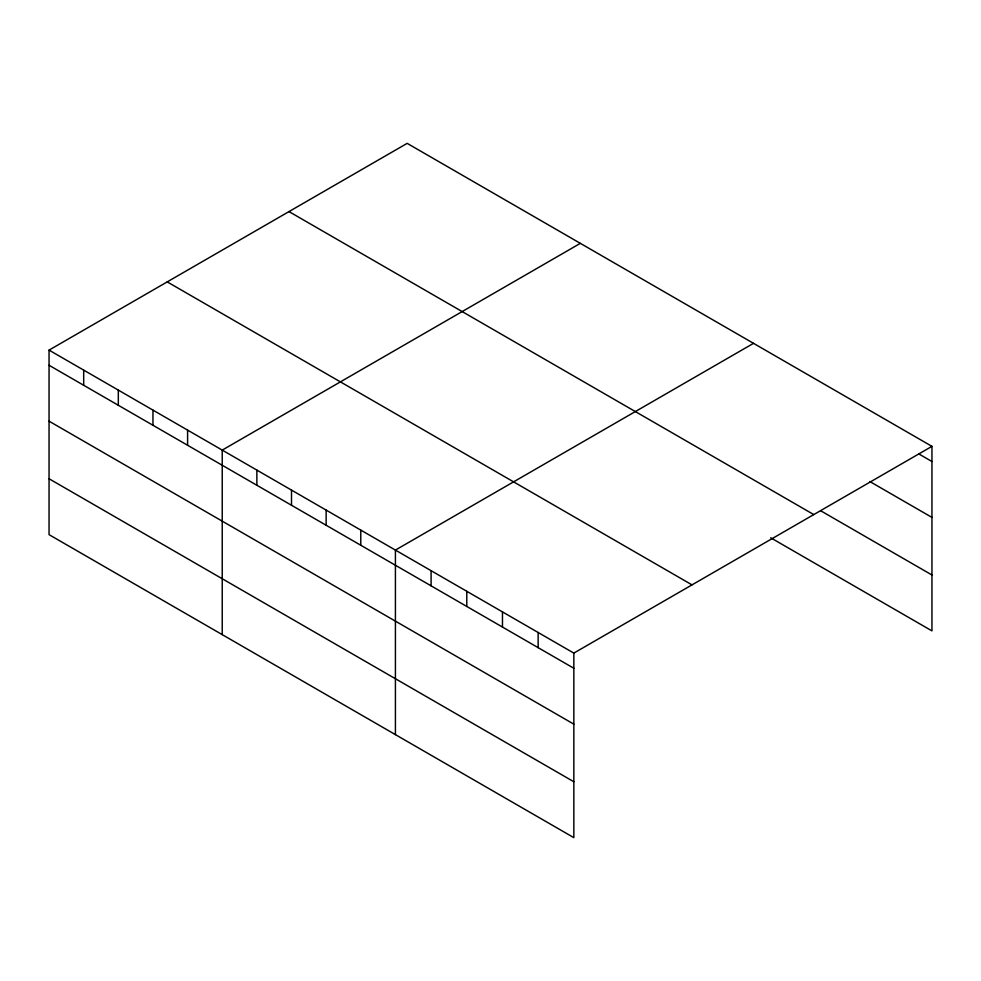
<?xml version="1.0" encoding="UTF-8"?>
<svg xmlns="http://www.w3.org/2000/svg" width="981" height="981" viewBox="0 0 981 981"><rect width="100%" height="100%" fill="white"/><g stroke="black" fill="none" stroke-linecap="round" stroke-linejoin="round"><path stroke-width="1.47" d="M573.836 724.15L573.836 653.101L49.05 350.119L49.05 534.645L573.836 837.639L573.836 724.15L49.05 421.168M770.698 537.784L931.95 630.881L931.95 446.355L407.164 143.361L49.05 350.119M580.335 243.349L222.233 450.107L222.233 634.633M753.518 343.338L395.417 550.083L395.417 734.622M573.836 653.101L931.95 446.355M918.731 453.872L931.95 461.511M869.828 481.536L931.95 517.404M820.925 510.893L931.95 574.989M288.978 211.589L813.776 514.584M167.224 281.89L692.022 584.872M49.05 365.275L573.836 668.257M49.05 478.753L573.836 781.747M538.152 632.5L538.152 647.656M502.468 611.899L502.468 627.055M466.784 591.298L466.784 606.454M431.1 570.697L431.1 585.853M360.775 530.096L360.775 545.252M326.146 510.095L326.146 525.252M291.504 490.095L291.504 505.252M256.863 470.095L256.863 485.252M187.592 430.107L187.592 445.264M152.962 410.107L152.962 425.264M118.321 390.107L118.321 405.263M83.692 370.119L83.692 385.275"/></g></svg>
